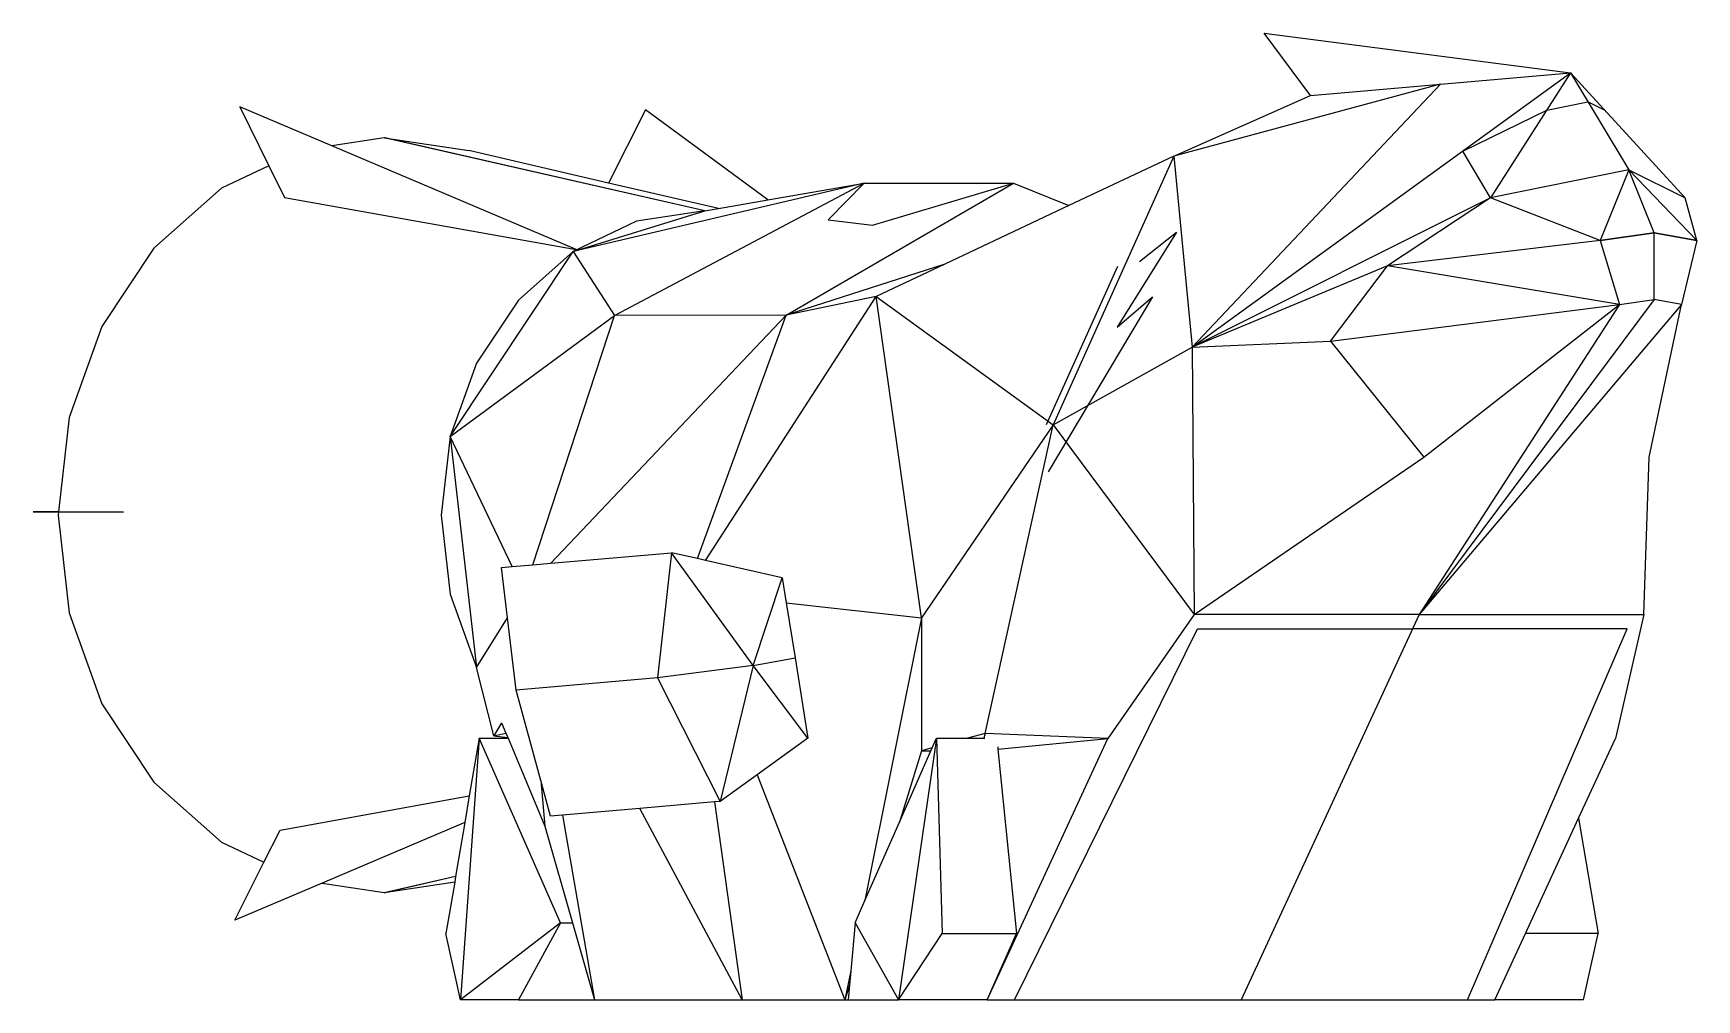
# Model space of a CAD drawing. Extents: x -851 to 625, y -429 to 429.
import ezdxf

# ---------------------------------------------------------------- set-up
doc = ezdxf.new("R2010")
doc.units = 0
doc.header["$MEASUREMENT"] = 0
doc.layers.get('0').update_dxf_attribs({"linetype": 'CONTINUOUS'})

msp = doc.modelspace()

# ---------------------------------------------------------------- linework, layer by layer
for p, q in [((282.1, 373.4), (241, 428.6)), ((241, 428.6), (512.9, 393.4)), ((177.3, 150.1), (512.9, 393.4)), ((282.1, 373.4), (512.9, 393.4)), ((282.1, 373.4), (512.9, 393.4)), ((397.5, 383.4), (512.9, 393.4)), ((512.9, 393.4), (442, 282.5)), ((512.9, 393.4), (564.5, 307.4)), ((512.9, 393.4), (614.7, 282.5)), ((397.5, 383.4), (161, 319.7)), ((161, 319.7), (282.1, 373.4)), ((177.3, 150.1), (397.5, 383.4)), ((282.1, 373.4), (397.5, 383.4)), ((-667.5, 363.4), (-641.6, 311.1)), ((-585.9, 328.7), (-667.5, 363.4)), ((-307.7, 360.6), (-340.3, 295.7)), ((-199.2, 280.8), (-307.7, 360.6)), ((417.3, 324.1), (491.9, 360.5)), ((491.9, 360.5), (528.3, 367.8)), ((543.1, 360.5), (528.3, 367.8)), ((-539.4, 335.8), (-585.9, 328.7)), ((-369, 236.7), (-585.9, 328.7)), ((-539.3, 335.9), (-539.4, 335.8)), ((-539.3, 335.8), (-539.4, 335.8)), ((-539.3, 335.9), (-539, 335.9)), ((-255, 271.1), (-539.3, 335.9)), ((-539.3, 335.8), (-539.3, 335.9)), ((-538.6, 335.9), (-539, 335.9)), ((-537.2, 335.6), (-538.6, 335.9)), ((-537.2, 335.6), (-464.3, 324.5)), ((-255, 271.1), (-537.2, 335.6)), ((-641.6, 311.1), (-683.6, 291.1)), ((-641.6, 311.1), (-627.7, 283)), ((-340.3, 295.7), (-464.3, 324.5)), ((161, 319.7), (53.9, 81.4)), ((161, 319.7), (68, 275.7)), ((161, 319.7), (177.3, 150.1)), ((442, 282.5), (417.3, 324.1)), ((-113.7, 295.6), (-371.9, 234.9)), ((-243, 273.2), (-340.3, 295.7)), ((-335, 178.4), (-113.7, 295.6)), ((-199.2, 280.8), (-113.7, 295.6)), ((-182.9, 178.7), (18.8, 295.6)), ((-113.7, 295.6), (-145.7, 263.1)), ((-113.7, 295.6), (18.8, 295.6)), ((-106.3, 258.4), (18.8, 295.6)), ((18.8, 295.6), (68, 275.7)), ((564.5, 307.4), (442, 282.5)), ((564.5, 307.4), (539.2, 244.8)), ((587, 251.5), (564.5, 307.4)), ((564.5, 307.4), (624.8, 244.8)), ((564.5, 307.4), (614.7, 282.5)), ((-683.6, 291.1), (-743.6, 237.9)), ((-627.7, 283), (-369, 236.7)), ((-243, 273.2), (-199.2, 280.8)), ((442, 282.5), (177.3, 150.1)), ((442, 282.5), (350.6, 222.3)), ((539.2, 244.8), (442, 282.5)), ((539.2, 244.8), (442, 282.5)), ((624.8, 244.8), (614.7, 282.5)), ((624.8, 244.8), (614.7, 282.5)), ((-371.9, 234.9), (-255, 271.1)), ((-255, 271.1), (-315.5, 261.9)), ((-255, 271.1), (-243, 273.2)), ((68, 275.7), (-42, 223.9)), ((-315.5, 261.9), (-371.9, 234.9)), ((-145.7, 263.1), (-106.3, 258.4)), ((163.3, 252.2), (110.7, 167.9)), ((130.6, 226.3), (163.3, 252.2)), ((539.2, 244.8), (587, 251.5)), ((587, 251.5), (539.2, 244.8)), ((587, 192.5), (587, 251.5)), ((624.8, 244.8), (587, 251.5)), ((587, 251.5), (624.8, 244.8)), ((-743.6, 237.9), (-789.7, 168.5)), ((539.2, 244.8), (350.6, 222.3)), ((539.2, 244.8), (556.2, 188.1)), ((624.8, 244.8), (611.4, 188.1)), ((-480.8, 71), (-371.9, 234.9)), ((-371.9, 234.9), (-420.3, 192)), ((-371.9, 234.9), (-335, 178.4)), ((-42, 223.9), (-182.9, 178.7)), ((-42, 223.9), (-103, 195.1)), ((110.9, 221.6), (47.8, 81.4)), ((350.6, 222.3), (177.3, 150.1)), ((300, 155.4), (350.6, 222.3)), ((556.2, 188.1), (350.6, 222.3)), ((-420.3, 192), (-457.5, 136.1)), ((-254.4, -39), (-103, 195.1)), ((-103, 195.1), (-182.9, 178.7)), ((-62.7, -89.9), (-103, 195.1)), ((-103, 195.1), (53.9, 81.4)), ((142.2, 194.8), (49.4, 39.5)), ((110.7, 167.9), (142.2, 194.8)), ((587, 192.5), (378.5, -87)), ((556.2, 188.1), (587, 192.5)), ((611.4, 188.1), (587, 192.5)), ((-480.8, 71), (-335, 178.4)), ((-407.6, -42.8), (-335, 178.4)), ((-182.9, 178.7), (-391.6, -41.4)), ((-182.9, 178.7), (-335, 178.4)), ((-261.6, -37.4), (-182.9, 178.7)), ((300, 155.4), (556.2, 188.1)), ((556.2, 188.1), (378.5, -87)), ((611.4, 188.1), (378.5, -87)), ((382.9, 52.7), (556.2, 188.1)), ((582.5, 52.7), (611.4, 188.1)), ((-789.7, 168.5), (-818.7, 87.8)), ((53.9, 81.4), (177.3, 150.1)), ((177.3, 150.1), (300, 155.4)), ((177.3, 150.1), (178.9, -87)), ((300, 155.4), (382.9, 52.7)), ((-457.5, 136.1), (-480.8, 71)), ((-818.7, 87.8), (-828.2, 4.1)), ((53.9, 81.4), (-62.7, -89.9)), ((-6.3, -192.4), (53.9, 81.4)), ((53.9, 81.4), (178.9, -87)), ((-480.8, 71), (-488.8, 1.1)), ((-425.9, -44.4), (-480.8, 71)), ((-480.8, 71), (-457.5, -133.9)), ((178.9, -87), (382.9, 52.7)), ((578, -87), (582.5, 52.7)), ((-850.7, 4.1), (-828.2, 4)), ((-828.2, 4.1), (-850.7, 4.1)), ((-828.2, 4), (-828.6, 1.1)), ((-828.6, 1.1), (-818.7, -85.5)), ((-770.5, 3.8), (-828.2, 4.1)), ((-828.2, 4), (-770.5, 3.8)), ((-488.8, 1.1), (-480.8, -68.8)), ((-425.9, -44.4), (-407.6, -42.8)), ((-407.6, -42.8), (-391.6, -41.4)), ((-391.6, -41.4), (-284.5, -32.1)), ((-284.5, -32.1), (-296.9, -143)), ((-212, -132.2), (-284.5, -32.1)), ((-261.6, -37.4), (-284.5, -32.1)), ((-254.4, -39), (-261.6, -37.4)), ((-186.4, -54.4), (-254.4, -39)), ((-435.2, -45.2), (-425.9, -44.4)), ((-429.9, -89.8), (-435.2, -45.2)), ((-212, -132.2), (-186.4, -54.4)), ((-186.4, -54.4), (-182.9, -76.5)), ((-480.8, -68.8), (-457.5, -133.9)), ((-818.7, -85.5), (-789.7, -166.3)), ((-182.9, -76.5), (-62.7, -89.9)), ((-182.9, -76.5), (-175, -125.5)), ((178.9, -87), (102.5, -197)), ((378.5, -87), (178.9, -87)), ((378.5, -87), (220.6, -428.6)), ((378.5, -87), (578, -87)), ((578, -87), (552.7, -197)), ((-457.5, -133.9), (-429.9, -89.8)), ((-422.4, -153.9), (-429.9, -89.8)), ((-62.7, -89.9), (-113, -340.7)), ((-62.7, -89.9), (-62.9, -207.8)), ((19.7, -428.6), (181.9, -99.7)), ((181.9, -99.7), (372.6, -99.7)), ((563.2, -99.7), (372.6, -99.7)), ((421.5, -428.6), (563.2, -99.7)), ((-212, -132.2), (-296.9, -143)), ((-212, -132.2), (-241.3, -252.8)), ((-212, -132.2), (-175, -125.5)), ((-163.7, -196.5), (-212, -132.2)), ((-175, -125.5), (-163.7, -196.5)), ((-442.2, -194.5), (-457.5, -133.9)), ((-296.9, -143), (-422.4, -153.9)), ((-296.9, -143), (-241.3, -252.8)), ((-400.6, -234.1), (-422.4, -153.9)), ((-789.7, -166.3), (-743.6, -235.6)), ((-435.2, -183.1), (-442.2, -194.5)), ((-435.2, -183.1), (-431.4, -192.1)), ((-455.2, -196.7), (-471.7, -428.6)), ((-455.2, -196.7), (-463.9, -247.8)), ((-455.2, -196.7), (-429.5, -196.7)), ((-383.1, -360.3), (-455.2, -196.7)), ((-442.2, -194.5), (-431.4, -192.1)), ((-442.2, -194.5), (-429.8, -196.1)), ((-431.4, -192.1), (-429.8, -196.1)), ((-429.8, -196.1), (-429.5, -196.7)), ((-429.5, -196.7), (-397, -274.8)), ((-163.7, -196.5), (-208.7, -229.1)), ((-49.6, -196.7), (-83.3, -428.6)), ((-53.3, -205.2), (-62.9, -207.8)), ((-54.5, -207.8), (-53.3, -205.2)), ((-53.3, -205.2), (-49.6, -196.7)), ((-49.6, -196.7), (-44.4, -369.8)), ((-49.6, -196.7), (-22, -196.7)), ((-6.3, -192.4), (-22, -196.7)), ((-22, -196.7), (-7.4, -196.7)), ((-6.3, -192.4), (-7.4, -196.7)), ((-7.4, -196.7), (-6.5, -196.7)), ((102.5, -197), (-6.3, -192.4)), ((-4.5, -428.6), (102.5, -197)), ((4.8, -204.2), (5, -206.3)), ((5, -206.3), (102.5, -197)), ((5, -206.3), (21.4, -369.8)), ((520, -267.7), (552.7, -197)), ((-62.9, -207.8), (-82.3, -271)), ((-82.3, -271), (-54.5, -207.8)), ((-62.9, -207.8), (-54.5, -207.8)), ((-743.6, -235.6), (-683.6, -288.8)), ((-400.6, -234.1), (-397, -274.8)), ((-392, -265.8), (-400.6, -234.1)), ((-208.7, -229.1), (-241.3, -252.8)), ((-208.7, -229.1), (-130.7, -428.6)), ((-631.7, -278.1), (-463.9, -247.8)), ((-463.9, -247.8), (-467.9, -271.5)), ((-381.1, -264.9), (-392, -265.8)), ((-312.6, -258.9), (-381.1, -264.9)), ((-381.1, -264.9), (-352.8, -428.6)), ((-246.3, -253.2), (-312.6, -258.9)), ((-221.9, -428.6), (-312.6, -258.9)), ((-241.3, -252.8), (-246.3, -253.2)), ((-246.3, -253.2), (-221.9, -428.6)), ((-646.1, -306.7), (-631.7, -278.1)), ((-467.9, -271.5), (-594.5, -325.2)), ((-467.9, -271.5), (-476, -319.3)), ((-397, -274.8), (-372.4, -360.3)), ((-113, -340.7), (-82.3, -271)), ((472.9, -369.8), (520, -267.7)), ((520, -267.7), (537.4, -369.8)), ((-683.6, -288.8), (-646.1, -306.7)), ((-672, -358), (-646.1, -306.7)), ((-476, -319.3), (-539.3, -333.7)), ((-476, -319.4), (-537.2, -333.4)), ((-476.8, -324.2), (-537.2, -333.4)), ((-476.8, -324.2), (-484.6, -369.8)), ((-476, -319.4), (-476.8, -324.2)), ((-476, -319.3), (-476, -319.4)), ((-594.5, -325.2), (-672, -358)), ((-594.5, -325.2), (-539.4, -333.6)), ((-539.3, -333.7), (-539.4, -333.6)), ((-539.4, -333.6), (-539.3, -333.6)), ((-539, -333.6), (-539.3, -333.7)), ((-539.3, -333.7), (-539.3, -333.6)), ((-539, -333.6), (-538.6, -333.7)), ((-537.2, -333.4), (-538.6, -333.7)), ((-121.6, -360.3), (-113, -340.7)), ((-383.1, -360.3), (-471.7, -428.6)), ((-383.1, -360.3), (-420.2, -428.6)), ((-383.1, -360.3), (-372.4, -360.3)), ((-372.4, -360.3), (-352.8, -428.6)), ((-121.6, -360.3), (-125.5, -403.1)), ((-121.6, -360.3), (-83.3, -428.6)), ((-471.7, -428.6), (-484.6, -369.8)), ((-83.3, -428.6), (-44.4, -369.8)), ((-44.4, -369.8), (21.4, -369.8)), ((-4.5, -428.6), (21.4, -369.8)), ((445.7, -428.6), (472.9, -369.8)), ((537.4, -369.8), (472.9, -369.8)), ((524.5, -428.6), (537.4, -369.8)), ((-125.5, -403.1), (-130.7, -428.6)), ((-125.5, -403.1), (-126.7, -415.6)), ((-126.7, -415.6), (-130.7, -428.6)), ((-126.7, -415.6), (-127.9, -428.6)), ((-420.2, -428.6), (-471.7, -428.6)), ((-420.2, -428.6), (-352.8, -428.6)), ((-352.8, -428.6), (-221.9, -428.6)), ((-221.9, -428.6), (-130.7, -428.6)), ((-130.7, -428.6), (-127.9, -428.6)), ((-127.9, -428.6), (-83.3, -428.6)), ((-4.5, -428.6), (-83.3, -428.6)), ((-4.5, -428.6), (220.6, -428.6)), ((220.6, -428.6), (445.7, -428.6)), ((524.5, -428.6), (445.7, -428.6))]:
    msp.add_line(p, q)

doc.saveas('drawing.dxf')
